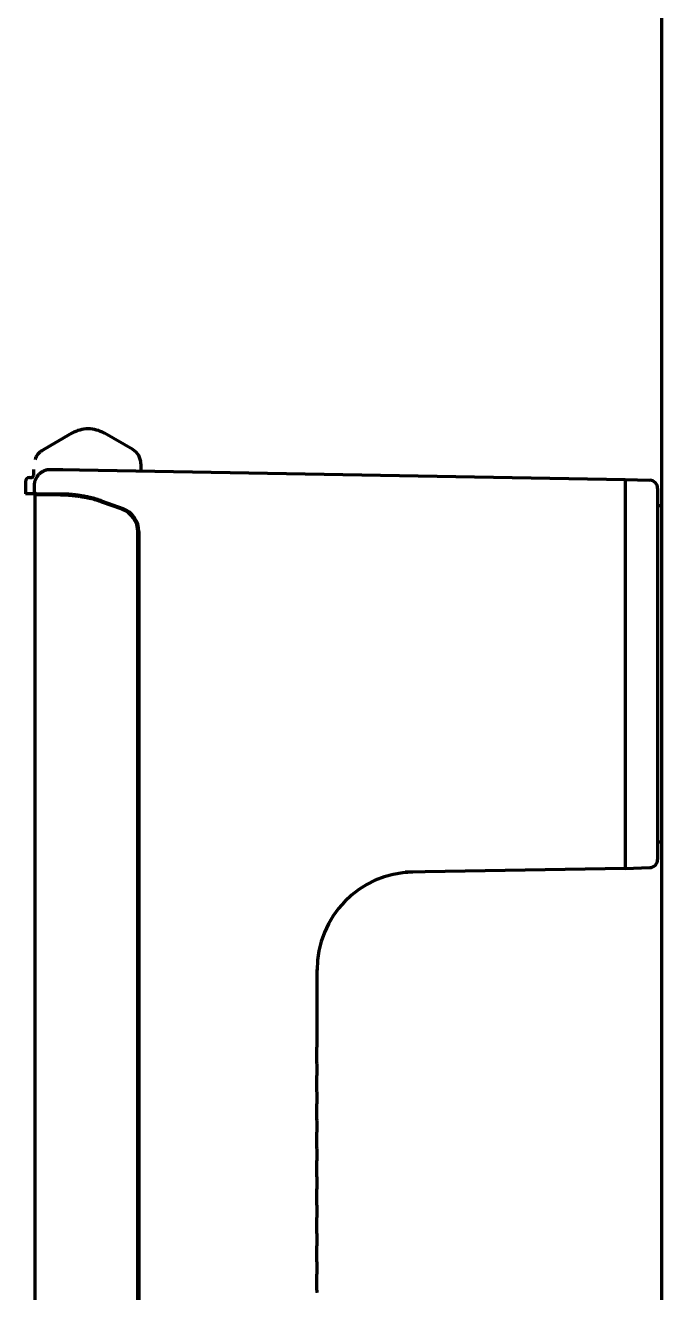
# Model space of a CAD drawing. Header units: inches. Extents: x -2405 to 7588, y 441 to 5654.
# Drawn here: x 472.9 to 551.4, y 3210.8 to 3367.1 of the extents above; entities that cross this region are included whole.
import ezdxf

# ---------------------------------------------------------------- set-up
doc = ezdxf.new("R2010")
doc.units = ezdxf.units.IN

msp = doc.modelspace()

# ---------------------------------------------------------------- linework, layer by layer
at = {"linetype": 'Continuous', "lineweight": 70}
for p, q in [((551.42, 2451.13), (551.42, 4099.13)), ((478.67, 3316.82), (474.77, 3314.57)), ((486.17, 3314.8), (482.67, 3316.82)), ((473.92, 3312.35), (473.92, 3311.6)), ((476.08, 3312.36), (477.56, 3312.34)), ((477.56, 3312.34), (479.58, 3312.3)), ((479.58, 3312.3), (546.92, 3311.13)), ((487.17, 3312.67), (487.17, 3312.17)), ((472.92, 3310.85), (472.92, 3309.35)), ((473.43, 3311.35), (473.68, 3311.35)), ((474.04, 3309.6), (474.04, 3310.36)), ((546.92, 3311.13), (549.95, 3311.02)), ((472.92, 3309.35), (472.93, 3309.35)), ((473.43, 3309.35), (472.93, 3309.35)), ((473.69, 3309.35), (473.43, 3309.35)), ((473.94, 3309.35), (473.69, 3309.35)), ((473.94, 3309.35), (474, 3309.35)), ((474.29, 3309.35), (474, 3309.35)), ((475.7, 3309.23), (474.09, 3309.23)), ((474.09, 3309.23), (474.09, 3189.13)), ((474.29, 3309.35), (475.82, 3309.35)), ((477.27, 3309.23), (475.7, 3309.23)), ((475.82, 3309.35), (477.27, 3309.35)), ((477.27, 3309.23), (477.98, 3309.23)), ((484.85, 3307.43), (482.36, 3308.33)), ((482.4, 3308.45), (484.94, 3307.52)), ((484.93, 3307.43), (482.44, 3308.33)), ((551.42, 3307.87), (550.92, 3307.87)), ((486.79, 3130.09), (486.79, 3304.64)), ((486.87, 3130.09), (486.87, 3304.64)), ((486.92, 3304.7), (486.92, 3130.03)), ((546.92, 3287.46), (546.92, 3287.31)), ((550.92, 3287.46), (550.92, 3287.31)), ((550.92, 3266.39), (551.42, 3266.39)), ((546.92, 3263.13), (519.79, 3262.65)), ((546.92, 3263.13), (549.95, 3263.23)), ((508.92, 3241.49), (508.92, 3250.67)), ((508.92, 3241.45), (508.92, 3241.49)), ((508.92, 3241.45), (508.92, 3241.46)), ((508.92, 3237.99), (508.92, 3238.76)), ((508.92, 3237.95), (508.92, 3237.99)), ((508.92, 3237.95), (508.92, 3237.96)), ((508.92, 3234.49), (508.92, 3235.26)), ((508.92, 3234.45), (508.92, 3234.49)), ((508.92, 3234.45), (508.92, 3234.46)), ((508.92, 3230.99), (508.92, 3231.76)), ((508.92, 3230.95), (508.92, 3230.99)), ((508.92, 3230.95), (508.92, 3230.96)), ((508.92, 3227.49), (508.92, 3228.26)), ((508.92, 3227.45), (508.92, 3227.49)), ((508.92, 3227.45), (508.92, 3227.46)), ((508.92, 3223.99), (508.92, 3224.76)), ((508.92, 3223.95), (508.92, 3223.99)), ((508.92, 3223.95), (508.92, 3223.96)), ((508.92, 3220.49), (508.92, 3221.26)), ((508.92, 3220.45), (508.92, 3220.49)), ((508.92, 3220.45), (508.92, 3220.46)), ((508.92, 3216.99), (508.92, 3217.76)), ((508.92, 3216.95), (508.92, 3216.99)), ((508.92, 3216.95), (508.92, 3216.96)), ((508.92, 3213.49), (508.92, 3214.26)), ((508.92, 3213.45), (508.92, 3213.49)), ((508.92, 3213.45), (508.92, 3213.46))]:
    msp.add_line(p, q, dxfattribs=at)
for centre, radius, start, end in [((480.67, 3313.35), 4, 90, 120), ((480.67, 3313.35), 4, 60, 90), ((473.42, 3310.85), 0.5, 90, 180), ((473.67, 3311.6), 0.25, 270, 0), ((549.92, 3310.02), 1, 0, 88), ((483.92, 3304.7), 3, 0, 70), ((549.92, 3264.23), 1, 272, 0), ((520.92, 3250.67), 12, 91, 180.4798)]:
    msp.add_arc(centre, radius, start, end, dxfattribs=at)
for centre, major_axis, ratio, start_param, end_param in [((485.17, 3313.06), (2, 0), 1, 0, 1.047679), ((477.27, 3294.35), (15, 0), 1, 1.22173, 1.326437), ((477.27, 3294.26), (0, 14.97), 0.996917, 5.935149, 6.033925), ((483.84, 3304.64), (0, 2.96), 0.996917, 4.712389, 5.935111), ((483.92, 3304.64), (0, 2.96), 0.996917, 4.712389, 5.935111)]:
    msp.add_ellipse(centre, major_axis=major_axis, ratio=ratio, start_param=start_param, end_param=end_param, dxfattribs=at)
for points, knots in [([(475.02, 3314.7), (474.93, 3314.65), (474.73, 3314.53), (474.48, 3314.27), (474.29, 3313.99), (474.19, 3313.77), (474.14, 3313.64), (474.12, 3313.6), (474.12, 3313.59)], [0, 0, 0, 0, 0.20103, 0.47813, 0.705497, 0.879495, 0.984642, 1, 1, 1, 1]), ([(474.04, 3310.36), (474.04, 3310.5), (474.05, 3310.63), (474.09, 3310.82), (474.11, 3310.89), (474.13, 3310.97), (474.14, 3310.98), (474.15, 3311.01), (474.15, 3311.03), (474.17, 3311.08), (474.18, 3311.11), (474.25, 3311.26), (474.31, 3311.38), (474.4, 3311.51), (474.42, 3311.54), (474.46, 3311.59), (474.48, 3311.62), (474.55, 3311.7), (474.59, 3311.75), (474.73, 3311.88), (474.83, 3311.97), (474.97, 3312.06), (475, 3312.07), (475.06, 3312.11), (475.09, 3312.12), (475.18, 3312.17), (475.3, 3312.22), (475.42, 3312.27), (475.52, 3312.3), (475.55, 3312.3), (475.61, 3312.32), (475.65, 3312.33), (475.81, 3312.36), (475.94, 3312.37), (476.08, 3312.36)], [0, 0, 0, 0, 0.125, 0.125, 0.1875, 0.1875, 0.203125, 0.203125, 0.21875, 0.21875, 0.25, 0.25, 0.375, 0.375, 0.40625, 0.40625, 0.4375, 0.4375, 0.5, 0.5, 0.625, 0.625, 0.65625, 0.65625, 0.6875, 0.6875, 0.75, 0.8125, 0.8125, 0.84375, 0.84375, 0.875, 0.875, 1, 1, 1, 1]), ([(487.17, 3313.06), (487.17, 3313.06), (487.17, 3313.06), (487.17, 3313.06), (487.17, 3313.06), (487.17, 3313.04), (487.17, 3313.02), (487.17, 3312.97), (487.17, 3312.91), (487.17, 3312.84)], [0, 0, 0, 0, 0.002089, 0.002089, 0.251567, 0.251567, 0.501045, 0.501045, 1, 1, 1, 1]), ([(487.17, 3312.84), (487.17, 3312.81), (487.17, 3312.78), (487.17, 3312.73), (487.17, 3312.7), (487.17, 3312.67)], [0, 0, 0, 0, 0.5, 0.5, 1, 1, 1, 1]), ([(474.29, 3309.35), (474.27, 3309.35), (474.26, 3309.35), (474.23, 3309.36), (474.22, 3309.36), (474.21, 3309.37), (474.2, 3309.37), (474.18, 3309.38), (474.16, 3309.39), (474.14, 3309.4), (474.12, 3309.41), (474.1, 3309.44), (474.09, 3309.45), (474.08, 3309.47), (474.07, 3309.48), (474.06, 3309.49), (474.06, 3309.51), (474.05, 3309.52), (474.05, 3309.54), (474.04, 3309.55), (474.04, 3309.57), (474.04, 3309.59), (474.04, 3309.6)], [0, 0, 0, 0, 0.125, 0.125, 0.1875, 0.1875, 0.25, 0.25, 0.375, 0.375, 0.5, 0.5, 0.625, 0.625, 0.6875, 0.6875, 0.75, 0.8125, 0.8125, 0.875, 0.875, 1, 1, 1, 1]), ([(477.27, 3309.35), (477.39, 3309.35), (477.52, 3309.35), (477.78, 3309.34), (477.91, 3309.34), (478.19, 3309.33), (478.33, 3309.32), (478.55, 3309.3), (478.63, 3309.29), (478.74, 3309.28), (478.78, 3309.28), (478.86, 3309.27), (478.9, 3309.26), (479.09, 3309.24), (479.25, 3309.22), (479.49, 3309.19), (479.57, 3309.18), (479.69, 3309.16), (479.74, 3309.15), (479.82, 3309.14), (479.86, 3309.13), (480.07, 3309.09), (480.4, 3309.03), (480.73, 3308.95), (480.9, 3308.91)], [0, 0, 0, 0, 0.125, 0.125, 0.25, 0.25, 0.375, 0.375, 0.4375, 0.4375, 0.46875, 0.46875, 0.5, 0.5, 0.625, 0.625, 0.6875, 0.6875, 0.71875, 0.71875, 0.75, 0.75, 0.875, 1, 1, 1, 1]), ([(477.27, 3309.23), (477.4, 3309.23), (477.53, 3309.23), (477.79, 3309.22), (477.93, 3309.21), (478.21, 3309.2), (478.36, 3309.19), (478.59, 3309.17), (478.66, 3309.16), (478.78, 3309.15), (478.82, 3309.15), (478.9, 3309.14), (478.94, 3309.13), (479.13, 3309.11), (479.29, 3309.09), (479.62, 3309.04), (479.78, 3309.02), (480.11, 3308.96), (480.28, 3308.92), (480.49, 3308.88), (480.53, 3308.87), (480.61, 3308.85), (480.66, 3308.84), (480.78, 3308.81), (480.87, 3308.79), (480.95, 3308.77)], [0, 0, 0, 0, 0.125, 0.125, 0.25, 0.25, 0.375, 0.375, 0.4375, 0.4375, 0.46875, 0.46875, 0.5, 0.5, 0.625, 0.625, 0.75, 0.75, 0.875, 0.875, 0.90625, 0.90625, 0.9375, 0.9375, 1, 1, 1, 1]), ([(477.98, 3309.23), (478.08, 3309.23), (478.19, 3309.23), (478.31, 3309.22), (478.33, 3309.22), (478.34, 3309.22)], [0, 0, 0, 0, 0.891961, 0.891961, 1, 1, 1, 1]), ([(550.92, 3310.02), (550.92, 3310.02), (550.92, 3310.02), (550.92, 3310.01), (550.92, 3310), (550.92, 3309.98), (550.92, 3309.95), (550.92, 3309.85), (550.92, 3309.74), (550.92, 3309.46), (550.92, 3309.28), (550.92, 3308.97), (550.92, 3308.85), (550.92, 3308.7), (550.92, 3308.67), (550.92, 3308.6), (550.92, 3308.57), (550.92, 3308.47), (550.92, 3308.4), (550.92, 3308.05), (550.92, 3307.73), (550.92, 3307.21), (550.92, 3307.03), (550.92, 3306.74), (550.92, 3306.64), (550.92, 3306.44), (550.92, 3306.34), (550.92, 3305.82), (550.92, 3305.37), (550.92, 3304.43), (550.92, 3303.93), (550.92, 3303.14), (550.92, 3302.87), (550.92, 3302.46), (550.92, 3302.32), (550.92, 3302.1), (550.92, 3302.03), (550.92, 3301.89), (550.92, 3301.82), (550.92, 3301.17), (550.92, 3300.57), (550.92, 3299.33), (550.92, 3298.7), (550.92, 3297.72), (550.92, 3297.39), (550.92, 3296.89), (550.92, 3296.72), (550.92, 3296.38), (550.92, 3296.21), (550.92, 3295.35), (550.92, 3294.66), (550.92, 3293.26), (550.92, 3292.55), (550.92, 3291.12), (550.92, 3290.39), (550.92, 3289.57), (550.92, 3289.48), (550.92, 3289.3), (550.92, 3289.21), (550.92, 3288.93), (550.92, 3288.75), (550.92, 3288.2), (550.92, 3287.83), (550.92, 3287.46)], [0, 0, 0, 0, 0.01425, 0.01425, 0.029897, 0.029897, 0.06119, 0.06119, 0.123777, 0.123777, 0.186365, 0.186365, 0.217658, 0.217658, 0.225482, 0.225482, 0.233305, 0.233305, 0.248952, 0.248952, 0.311539, 0.311539, 0.342833, 0.342833, 0.35848, 0.35848, 0.374127, 0.374127, 0.436714, 0.436714, 0.499301, 0.499301, 0.530595, 0.530595, 0.546242, 0.546242, 0.554065, 0.554065, 0.561889, 0.561889, 0.624476, 0.624476, 0.687063, 0.687063, 0.718357, 0.718357, 0.734004, 0.734004, 0.749651, 0.749651, 0.812238, 0.812238, 0.874825, 0.874825, 0.937413, 0.937413, 0.945236, 0.945236, 0.95306, 0.95306, 0.968706, 0.968706, 1, 1, 1, 1]), ([(546.92, 3287.31), (546.92, 3284.04), (546.92, 3277.62), (546.92, 3269.62), (546.92, 3264.35), (546.92, 3263.13), (546.92, 3263.13)], [0, 0, 0, 0, 0.250016, 0.500032, 0.750048, 1, 1, 1, 1]), ([(550.92, 3287.31), (550.92, 3286.56), (550.92, 3285.81), (550.92, 3284.87), (550.92, 3284.69), (550.92, 3284.32), (550.92, 3284.13), (550.92, 3283.57), (550.92, 3283.2), (550.92, 3282.1), (550.92, 3281.38), (550.92, 3279.95), (550.92, 3279.24), (550.92, 3277.85), (550.92, 3277.17), (550.92, 3276.41), (550.92, 3276.33), (550.92, 3276.16), (550.92, 3275.91), (550.92, 3275.66), (550.92, 3275.33), (550.92, 3275.17), (550.92, 3274.85), (550.92, 3274.69), (550.92, 3273.89), (550.92, 3273.28), (550.92, 3272.1), (550.92, 3271.54), (550.92, 3270.73), (550.92, 3270.46), (550.92, 3270.14), (550.92, 3270.07), (550.92, 3269.95), (550.92, 3269.76), (550.92, 3269.57), (550.92, 3268.97), (550.92, 3268.51), (550.92, 3267.67), (550.92, 3267.28), (550.92, 3266.83), (550.92, 3266.7), (550.92, 3266.58), (550.92, 3266.49), (550.92, 3266.45), (550.92, 3266.25), (550.92, 3266.1), (550.92, 3265.67), (550.92, 3265.42), (550.92, 3264.99), (550.92, 3264.81), (550.92, 3264.59), (550.92, 3264.53), (550.92, 3264.45), (550.92, 3264.42), (550.92, 3264.38), (550.92, 3264.36), (550.92, 3264.27), (550.92, 3264.23), (550.92, 3264.23)], [0, 0, 0, 0, 0.062517, 0.062517, 0.078146, 0.078146, 0.093775, 0.093775, 0.125034, 0.125034, 0.187551, 0.187551, 0.250068, 0.250068, 0.312584, 0.312584, 0.320399, 0.320399, 0.328214, 0.343843, 0.343843, 0.359472, 0.359472, 0.375101, 0.375101, 0.437618, 0.437618, 0.500135, 0.500135, 0.531394, 0.531394, 0.539208, 0.539208, 0.547023, 0.562652, 0.562652, 0.625169, 0.625169, 0.687686, 0.687686, 0.703315, 0.71113, 0.71113, 0.718944, 0.718944, 0.750203, 0.750203, 0.81272, 0.81272, 0.875236, 0.875236, 0.906495, 0.906495, 0.922124, 0.922124, 0.937753, 0.937753, 1, 1, 1, 1]), ([(508.92, 3238.8), (508.92, 3238.8), (508.92, 3238.8), (508.91, 3238.84), (508.9, 3238.99), (508.89, 3239.32), (508.88, 3239.78), (508.87, 3240.29), (508.88, 3240.78), (508.9, 3241.17), (508.91, 3241.37), (508.92, 3241.44), (508.92, 3241.45), (508.92, 3241.45)], [0, 0, 0, 0, 0.010183, 0.070351, 0.180646, 0.300593, 0.425928, 0.557826, 0.693584, 0.815302, 0.931069, 0.992468, 1, 1, 1, 1]), ([(508.92, 3235.3), (508.92, 3235.3), (508.92, 3235.3), (508.91, 3235.34), (508.9, 3235.49), (508.89, 3235.82), (508.88, 3236.28), (508.87, 3236.79), (508.88, 3237.28), (508.9, 3237.67), (508.91, 3237.87), (508.92, 3237.94), (508.92, 3237.95), (508.92, 3237.95)], [0, 0, 0, 0, 0.010183, 0.070351, 0.180646, 0.300593, 0.425928, 0.557826, 0.693584, 0.815302, 0.931069, 0.992468, 1, 1, 1, 1]), ([(508.92, 3231.8), (508.92, 3231.8), (508.92, 3231.8), (508.91, 3231.84), (508.9, 3231.99), (508.89, 3232.32), (508.88, 3232.78), (508.87, 3233.29), (508.88, 3233.78), (508.9, 3234.17), (508.91, 3234.37), (508.92, 3234.44), (508.92, 3234.45), (508.92, 3234.45)], [0, 0, 0, 0, 0.010183, 0.070351, 0.180646, 0.300593, 0.425928, 0.557827, 0.693585, 0.815302, 0.931069, 0.992468, 1, 1, 1, 1]), ([(508.92, 3228.3), (508.92, 3228.3), (508.92, 3228.3), (508.91, 3228.34), (508.9, 3228.49), (508.89, 3228.82), (508.88, 3229.28), (508.87, 3229.79), (508.88, 3230.28), (508.9, 3230.67), (508.91, 3230.87), (508.92, 3230.94), (508.92, 3230.95), (508.92, 3230.95)], [0, 0, 0, 0, 0.010183, 0.070351, 0.180646, 0.300593, 0.425928, 0.557827, 0.693585, 0.815302, 0.931069, 0.992468, 1, 1, 1, 1]), ([(508.92, 3224.8), (508.92, 3224.8), (508.92, 3224.8), (508.91, 3224.84), (508.9, 3224.99), (508.89, 3225.32), (508.88, 3225.78), (508.87, 3226.29), (508.88, 3226.78), (508.9, 3227.17), (508.91, 3227.37), (508.92, 3227.44), (508.92, 3227.45), (508.92, 3227.45)], [0, 0, 0, 0, 0.010183, 0.070351, 0.180646, 0.300593, 0.425928, 0.557827, 0.693585, 0.815302, 0.931069, 0.992468, 1, 1, 1, 1]), ([(508.92, 3221.3), (508.92, 3221.3), (508.92, 3221.3), (508.91, 3221.34), (508.9, 3221.49), (508.89, 3221.82), (508.88, 3222.28), (508.87, 3222.79), (508.88, 3223.28), (508.9, 3223.67), (508.91, 3223.87), (508.92, 3223.94), (508.92, 3223.95), (508.92, 3223.95)], [0, 0, 0, 0, 0.010183, 0.070351, 0.180646, 0.300593, 0.425928, 0.557827, 0.693585, 0.815302, 0.931069, 0.992468, 1, 1, 1, 1]), ([(508.92, 3217.8), (508.92, 3217.8), (508.92, 3217.8), (508.91, 3217.84), (508.9, 3217.99), (508.89, 3218.32), (508.88, 3218.78), (508.87, 3219.29), (508.88, 3219.78), (508.9, 3220.17), (508.91, 3220.37), (508.92, 3220.44), (508.92, 3220.45), (508.92, 3220.45)], [0, 0, 0, 0, 0.010183, 0.070351, 0.180646, 0.300593, 0.425928, 0.557827, 0.693585, 0.815302, 0.931069, 0.992468, 1, 1, 1, 1]), ([(508.92, 3214.3), (508.92, 3214.3), (508.92, 3214.3), (508.91, 3214.34), (508.9, 3214.49), (508.89, 3214.82), (508.88, 3215.28), (508.87, 3215.79), (508.88, 3216.28), (508.9, 3216.67), (508.91, 3216.87), (508.92, 3216.94), (508.92, 3216.95), (508.92, 3216.95)], [0, 0, 0, 0, 0.010183, 0.070351, 0.180646, 0.300593, 0.425928, 0.557826, 0.693585, 0.815302, 0.931069, 0.992468, 1, 1, 1, 1]), ([(508.92, 3210.8), (508.92, 3210.8), (508.92, 3210.8), (508.91, 3210.84), (508.9, 3210.99), (508.89, 3211.32), (508.88, 3211.78), (508.87, 3212.29), (508.88, 3212.78), (508.9, 3213.17), (508.91, 3213.37), (508.92, 3213.44), (508.92, 3213.45), (508.92, 3213.45)], [0, 0, 0, 0, 0.010183, 0.070351, 0.180646, 0.300593, 0.425928, 0.557826, 0.693584, 0.815302, 0.931069, 0.992467, 1, 1, 1, 1])]:
    msp.add_open_spline(points, degree=3, knots=knots, dxfattribs=at)
for points, degree in [([(546.92, 3311.13), (546.92, 3311.13), (546.92, 3309.92), (546.92, 3304.74), (546.92, 3296.91), (546.92, 3290.64), (546.92, 3287.46)], 3), ([(508.88, 3240.31), (508.88, 3240.38), (508.88, 3240.45), (508.88, 3240.52)], 3), ([(508.92, 3238.8), (508.92, 3238.8), (508.92, 3238.8)], 2), ([(508.88, 3236.81), (508.88, 3236.88), (508.88, 3236.95), (508.88, 3237.02)], 3), ([(508.92, 3235.3), (508.92, 3235.3), (508.92, 3235.3)], 2), ([(508.88, 3233.31), (508.88, 3233.38), (508.88, 3233.45), (508.88, 3233.52)], 3), ([(508.92, 3231.8), (508.92, 3231.8), (508.92, 3231.8)], 2), ([(508.88, 3229.81), (508.88, 3229.88), (508.88, 3229.95), (508.88, 3230.02)], 3), ([(508.92, 3228.3), (508.92, 3228.3), (508.92, 3228.3)], 2), ([(508.88, 3226.31), (508.88, 3226.38), (508.88, 3226.45), (508.88, 3226.52)], 3), ([(508.92, 3224.8), (508.92, 3224.8), (508.92, 3224.8)], 2), ([(508.88, 3222.81), (508.88, 3222.88), (508.88, 3222.95), (508.88, 3223.02)], 3), ([(508.92, 3221.3), (508.92, 3221.3), (508.92, 3221.3)], 2), ([(508.88, 3219.31), (508.88, 3219.38), (508.88, 3219.45), (508.88, 3219.52)], 3), ([(508.92, 3217.8), (508.92, 3217.8), (508.92, 3217.8)], 2), ([(508.88, 3215.81), (508.88, 3215.88), (508.88, 3215.95), (508.88, 3216.02)], 3), ([(508.92, 3214.3), (508.92, 3214.3), (508.92, 3214.3)], 2), ([(508.88, 3212.31), (508.88, 3212.38), (508.88, 3212.45), (508.88, 3212.52)], 3), ([(508.92, 3210.8), (508.92, 3210.8), (508.92, 3210.8)], 2)]:
    msp.add_open_spline(points, degree=degree, dxfattribs=at)

doc.saveas('drawing.dxf')
